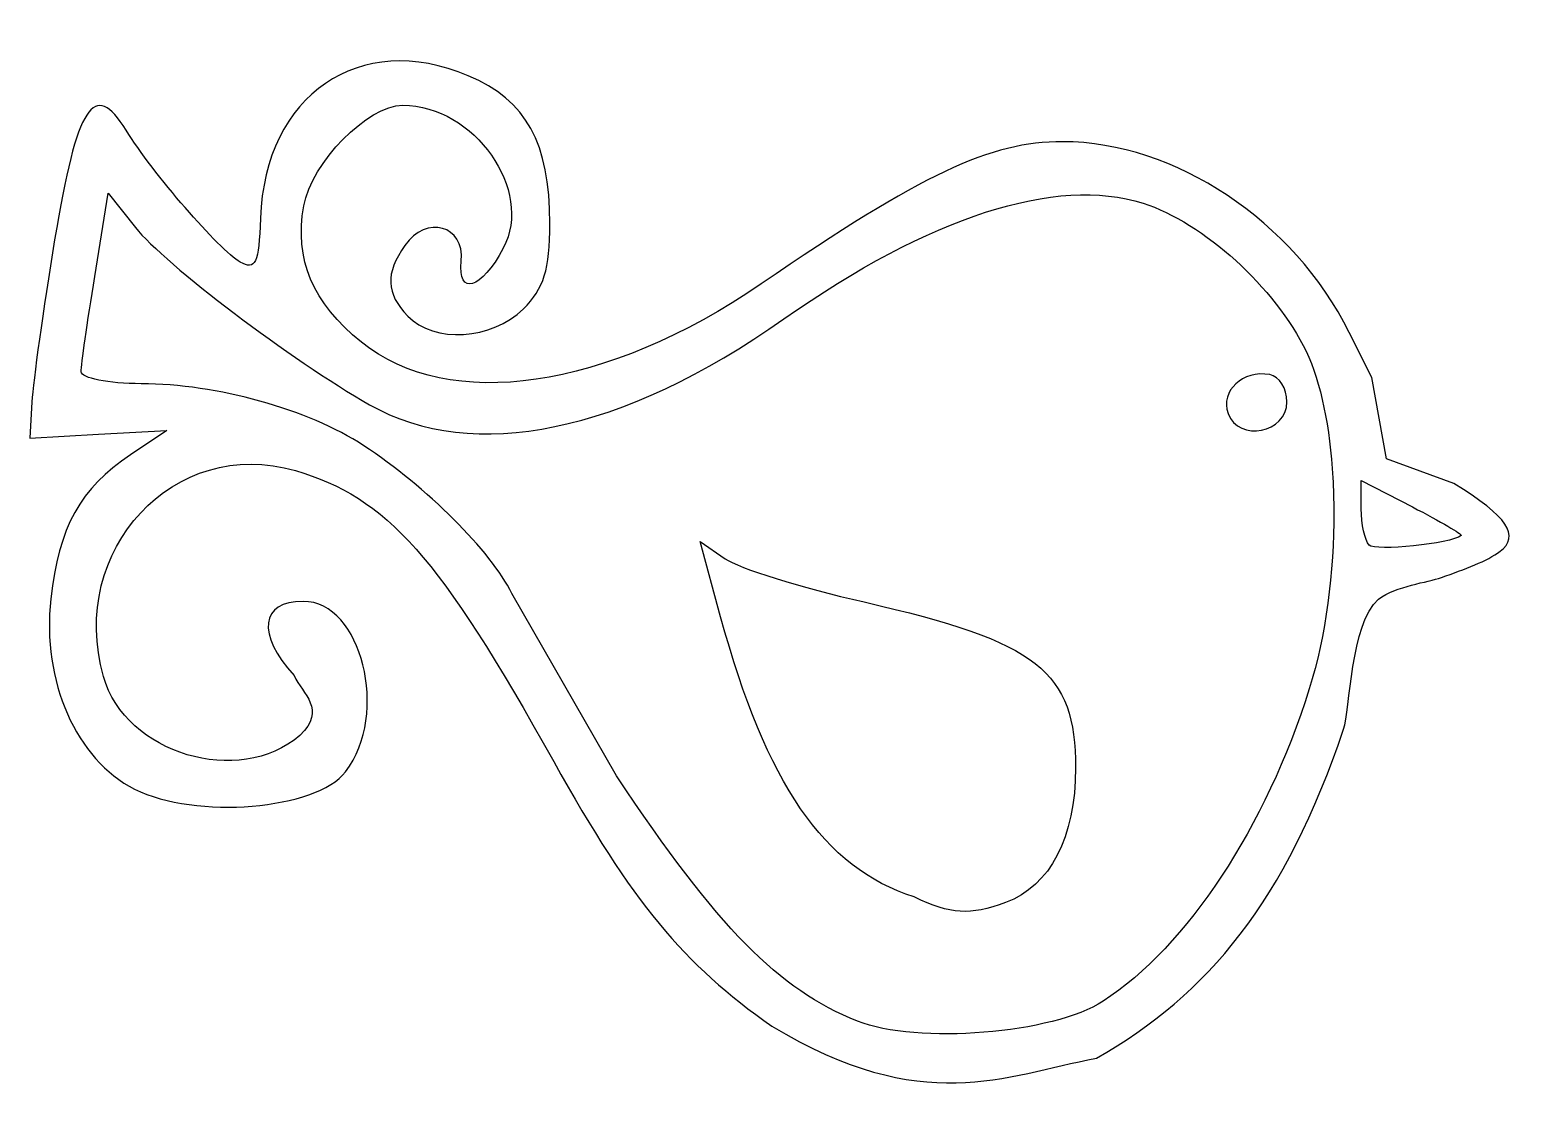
# Model space of a CAD drawing. Header units: centimetres. Extents: x -11.9 to 12.6, y -8.9 to 9.
import ezdxf

# ---------------------------------------------------------------- set-up
doc = ezdxf.new("R2010")
doc.units = ezdxf.units.CM
doc.header["$MEASUREMENT"] = 0
doc.layers.add('Layer 1', color=7, linetype='Continuous')

msp = doc.modelspace()

# ---------------------------------------------------------------- linework, layer by layer
at = {"layer": 'Layer 1'}
for points, knots in [([(0.33848, -7.36503), (-1.1139, -6.35404), (-1.95728, -5.33153), (-3.24612, -3.01909), (-3.24612, -3.01909), (-5.12636, 0.35444), (-5.9843, 1.32133), (-7.48708, 1.76044), (-7.48708, 1.76044), (-9.47456, 2.34117), (-11.23073, 0.45951), (-10.64222, -1.62017), (-10.64222, -1.62017), (-10.28207, -2.89288), (-8.41638, -3.45272), (-7.41402, -2.58886), (-7.41402, -2.58886), (-6.97213, -2.1611), (-7.37061, -1.91129), (-7.51147, -1.60692), (-7.51147, -1.60692), (-8.13137, -0.91898), (-8.06655, -0.38693), (-7.36282, -0.38693), (-7.36282, -0.38693), (-6.40033, -0.38693), (-5.93848, -2.23731), (-6.66415, -3.18613), (-6.66415, -3.18613), (-7.1415, -3.81028), (-9.12898, -3.97351), (-10.12966, -3.47075), (-10.12966, -3.47075), (-11.08831, -2.98911), (-11.65782, -1.69646), (-11.50667, -0.34527), (-11.50667, -0.34527), (-11.37478, 0.83373), (-11.02315, 1.46984), (-10.19896, 2.02038), (-10.19896, 2.02038), (-10.19896, 2.02038), (-9.59904, 2.42111), (-9.59904, 2.42111), (-9.59904, 2.42111), (-9.59904, 2.42111), (-10.72542, 2.35872), (-10.72542, 2.35872), (-10.72542, 2.35872), (-10.72542, 2.35872), (-11.85179, 2.29632), (-11.85179, 2.29632), (-11.85179, 2.29632), (-11.85179, 2.29632), (-11.81706, 2.8926), (-11.81706, 2.8926), (-11.81706, 2.8926), (-11.79796, 3.22056), (-11.62985, 4.41671), (-11.44349, 5.55071), (-11.44349, 5.55071), (-11.07974, 7.76403), (-10.79327, 8.20354), (-10.26966, 7.35161), (-10.26966, 7.35161), (-9.83971, 6.65207), (-8.74038, 5.38323), (-8.39438, 5.18717), (-8.39438, 5.18717), (-8.14417, 5.0454), (-8.09075, 5.16142), (-8.06355, 5.90572), (-8.06355, 5.90572), (-7.98938, 7.93475), (-6.43238, 9.00192), (-4.64867, 8.24629), (-4.64867, 8.24629), (-3.69199, 7.84101), (-3.3101, 7.14856), (-3.3101, 5.81914), (-3.3101, 5.81914), (-3.3101, 5.06322), (-3.40566, 4.75508), (-3.74459, 4.41795), (-3.74459, 4.41795), (-4.25731, 3.90798), (-5.21758, 3.84738), (-5.64331, 4.29812), (-5.64331, 4.29812), (-6.0031, 4.67905), (-6.01593, 4.98999), (-5.69124, 5.46011), (-5.69124, 5.46011), (-5.34231, 5.96534), (-4.70459, 5.78829), (-4.7656, 5.20311), (-4.7656, 5.20311), (-4.82672, 4.61693), (-4.43585, 4.73702), (-4.07451, 5.41545), (-4.07451, 5.41545), (-3.56845, 6.36559), (-4.55181, 7.76222), (-5.72686, 7.76222), (-5.72686, 7.76222), (-6.30086, 7.76222), (-7.22612, 6.82084), (-7.35236, 6.1084), (-7.35236, 6.1084), (-7.50831, 5.22826), (-7.20845, 4.51962), (-6.40576, 3.87141), (-6.40576, 3.87141), (-4.96715, 2.70966), (-2.38139, 3.08669), (0.16289, 4.82919), (0.16289, 4.82919), (2.80285, 6.63722), (3.92441, 7.16618), (5.11339, 7.164), (5.11339, 7.164), (6.95938, 7.16061), (8.90555, 5.86539), (9.82004, 4.03162), (9.82004, 4.03162), (9.82004, 4.03162), (10.18982, 3.29012), (10.18982, 3.29012), (10.18982, 3.29012), (10.18982, 3.29012), (10.43516, 1.95639), (10.43516, 1.95639), (10.43516, 1.95639), (10.43516, 1.95639), (11.538, 1.54691), (11.538, 1.54691), (11.538, 1.54691), (12.43162, 1.00766), (12.62925, 0.68491), (12.29945, 0.43514), (12.29945, 0.43514), (12.08671, 0.27401), (11.72121, 0.14326), (11.33432, 0.00434), (11.33432, 0.00434), (11.10975, -0.07628), (10.59827, -0.12986), (10.29921, -0.3535), (10.29921, -0.3535), (9.8396, -0.75614), (9.83473, -2.17661), (9.72921, -2.48804), (9.72921, -2.48804), (8.77527, -5.30351), (7.51002, -6.84791), (5.67015, -7.89175), (5.67015, -7.89175), (4.14226, -8.17814), (2.82833, -8.86098), (0.33848, -7.36503)], [0, 0, 0, 0, 0.02439024, 0.02439024, 0.02439024, 0.02439024, 0.04878049, 0.04878049, 0.04878049, 0.04878049, 0.07317073, 0.07317073, 0.07317073, 0.07317073, 0.09756098, 0.09756098, 0.09756098, 0.09756098, 0.12195122, 0.12195122, 0.12195122, 0.12195122, 0.14634146, 0.14634146, 0.14634146, 0.14634146, 0.17073171, 0.17073171, 0.17073171, 0.17073171, 0.19512195, 0.19512195, 0.19512195, 0.19512195, 0.2195122, 0.2195122, 0.2195122, 0.2195122, 0.24390244, 0.24390244, 0.24390244, 0.24390244, 0.26829268, 0.26829268, 0.26829268, 0.26829268, 0.29268293, 0.29268293, 0.29268293, 0.29268293, 0.31707317, 0.31707317, 0.31707317, 0.31707317, 0.34146341, 0.34146341, 0.34146341, 0.34146341, 0.36585366, 0.36585366, 0.36585366, 0.36585366, 0.3902439, 0.3902439, 0.3902439, 0.3902439, 0.41463415, 0.41463415, 0.41463415, 0.41463415, 0.43902439, 0.43902439, 0.43902439, 0.43902439, 0.46341463, 0.46341463, 0.46341463, 0.46341463, 0.48780488, 0.48780488, 0.48780488, 0.48780488, 0.51219512, 0.51219512, 0.51219512, 0.51219512, 0.53658537, 0.53658537, 0.53658537, 0.53658537, 0.56097561, 0.56097561, 0.56097561, 0.56097561, 0.58536585, 0.58536585, 0.58536585, 0.58536585, 0.6097561, 0.6097561, 0.6097561, 0.6097561, 0.63414634, 0.63414634, 0.63414634, 0.63414634, 0.65853659, 0.65853659, 0.65853659, 0.65853659, 0.68292683, 0.68292683, 0.68292683, 0.68292683, 0.70731707, 0.70731707, 0.70731707, 0.70731707, 0.73170732, 0.73170732, 0.73170732, 0.73170732, 0.75609756, 0.75609756, 0.75609756, 0.75609756, 0.7804878, 0.7804878, 0.7804878, 0.7804878, 0.80487805, 0.80487805, 0.80487805, 0.80487805, 0.82926829, 0.82926829, 0.82926829, 0.82926829, 0.85365854, 0.85365854, 0.85365854, 0.85365854, 0.87804878, 0.87804878, 0.87804878, 0.87804878, 0.90243902, 0.90243902, 0.90243902, 0.90243902, 0.92682927, 0.92682927, 0.92682927, 0.92682927, 0.95121951, 0.95121951, 0.95121951, 0.95121951, 1, 1, 1, 1]), ([(5.77817, -6.95687), (7.16132, -6.05181), (8.4501, -4.09848), (9.16445, -1.82449), (9.16445, -1.82449), (9.43697, -0.95696), (9.57063, 0.09573), (9.56774, 1.08752), (9.56774, 1.08752), (9.5672, 1.27469), (9.56179, 1.45968), (9.55154, 1.64086), (9.55154, 1.64086), (9.50488, 2.46521), (9.35788, 3.21041), (9.112, 3.72069), (9.112, 3.72069), (8.60945, 4.76365), (7.42515, 5.83991), (6.43411, 6.15428), (6.43411, 6.15428), (5.00794, 6.60668), (2.92464, 5.93515), (0.53591, 4.25305), (0.53591, 4.25305), (-2.12272, 2.3809), (-4.56655, 1.87455), (-6.26998, 2.84291), (-6.26998, 2.84291), (-7.54804, 3.56946), (-9.63796, 5.15121), (-10.11809, 5.75533), (-10.11809, 5.75533), (-10.11809, 5.75533), (-10.56396, 6.31636), (-10.56396, 6.31636), (-10.56396, 6.31636), (-10.56396, 6.31636), (-10.78549, 4.94862), (-10.78549, 4.94862), (-10.78549, 4.94862), (-10.90732, 4.19637), (-11.00701, 3.4931), (-11.00701, 3.38582), (-11.00701, 3.38582), (-11.00701, 3.27853), (-10.5635, 3.18968), (-10.02143, 3.18838), (-10.02143, 3.18838), (-8.77802, 3.18541), (-7.28145, 2.76853), (-6.36545, 2.16999), (-6.36545, 2.16999), (-5.34254, 1.50159), (-4.26939, 0.43061), (-3.93354, -0.257), (-3.93354, -0.257), (-3.93354, -0.257), (-2.21632, -3.25128), (-2.21632, -3.25128), (-2.21632, -3.25128), (-0.54683, -5.75579), (0.4464, -6.76749), (1.74166, -7.28286), (1.74166, -7.28286), (2.72026, -7.67224), (4.96154, -7.49123), (5.77817, -6.95687)], [0, 0, 0, 0, 0.05555556, 0.05555556, 0.05555556, 0.05555556, 0.11111111, 0.11111111, 0.11111111, 0.11111111, 0.16666667, 0.16666667, 0.16666667, 0.16666667, 0.22222222, 0.22222222, 0.22222222, 0.22222222, 0.27777778, 0.27777778, 0.27777778, 0.27777778, 0.33333333, 0.33333333, 0.33333333, 0.33333333, 0.38888889, 0.38888889, 0.38888889, 0.38888889, 0.44444444, 0.44444444, 0.44444444, 0.44444444, 0.5, 0.5, 0.5, 0.5, 0.55555556, 0.55555556, 0.55555556, 0.55555556, 0.61111111, 0.61111111, 0.61111111, 0.61111111, 0.66666667, 0.66666667, 0.66666667, 0.66666667, 0.72222222, 0.72222222, 0.72222222, 0.72222222, 0.77777778, 0.77777778, 0.77777778, 0.77777778, 0.83333333, 0.83333333, 0.83333333, 0.83333333, 0.88888889, 0.88888889, 0.88888889, 0.88888889, 1, 1, 1, 1]), ([(7.8316, 2.69996), (7.6979, 3.06885), (8.07443, 3.4188), (8.51685, 3.33684), (8.51685, 3.33684), (8.67173, 3.30815), (8.79844, 3.10702), (8.79844, 2.88988), (8.79844, 2.88988), (8.79844, 2.37936), (8.00434, 2.22337), (7.8316, 2.69996)], [0, 0, 0, 0, 0.25, 0.25, 0.25, 0.25, 0.5, 0.5, 0.5, 0.5, 1, 1, 1, 1]), ([(11.6572, 0.69513), (11.68075, 0.71467), (11.32171, 0.92524), (10.85935, 1.16308), (10.85935, 1.16308), (10.85935, 1.16308), (10.01869, 1.5955), (10.01869, 1.5955), (10.01869, 1.5955), (10.01869, 1.5955), (10.01869, 1.13431), (10.01869, 1.13431), (10.01869, 1.13431), (10.01869, 0.88066), (10.076, 0.61243), (10.14606, 0.53826), (10.14606, 0.53826), (10.24856, 0.42973), (11.49305, 0.55892), (11.6572, 0.69513)], [0, 0, 0, 0, 0.16666667, 0.16666667, 0.16666667, 0.16666667, 0.33333333, 0.33333333, 0.33333333, 0.33333333, 0.5, 0.5, 0.5, 0.5, 0.66666667, 0.66666667, 0.66666667, 0.66666667, 1, 1, 1, 1]), ([(4.17676, -5.33438), (4.91062, -5.06352), (5.32545, -4.26539), (5.32545, -3.12429), (5.32545, -3.12429), (5.32545, -1.53093), (4.71586, -1.05229), (1.85246, -0.39732), (1.85246, -0.39732), (0.81994, -0.16115), (-0.20826, 0.15886), (-0.43245, 0.3138), (-0.43245, 0.3138), (-0.43245, 0.3138), (-0.84006, 0.59552), (-0.84006, 0.59552), (-0.84006, 0.59552), (-0.84006, 0.59552), (-0.50387, -0.64105), (-0.50387, -0.64105), (-0.50387, -0.64105), (0.24427, -3.39294), (1.18744, -4.7594), (2.67299, -5.24369), (2.67299, -5.24369), (3.287, -5.53079), (3.57936, -5.5515), (4.17676, -5.33438)], [0, 0, 0, 0, 0.125, 0.125, 0.125, 0.125, 0.25, 0.25, 0.25, 0.25, 0.375, 0.375, 0.375, 0.375, 0.5, 0.5, 0.5, 0.5, 0.625, 0.625, 0.625, 0.625, 0.75, 0.75, 0.75, 0.75, 1, 1, 1, 1])]:
    msp.add_open_spline(points, degree=3, knots=knots, dxfattribs=at)

doc.saveas('drawing.dxf')
